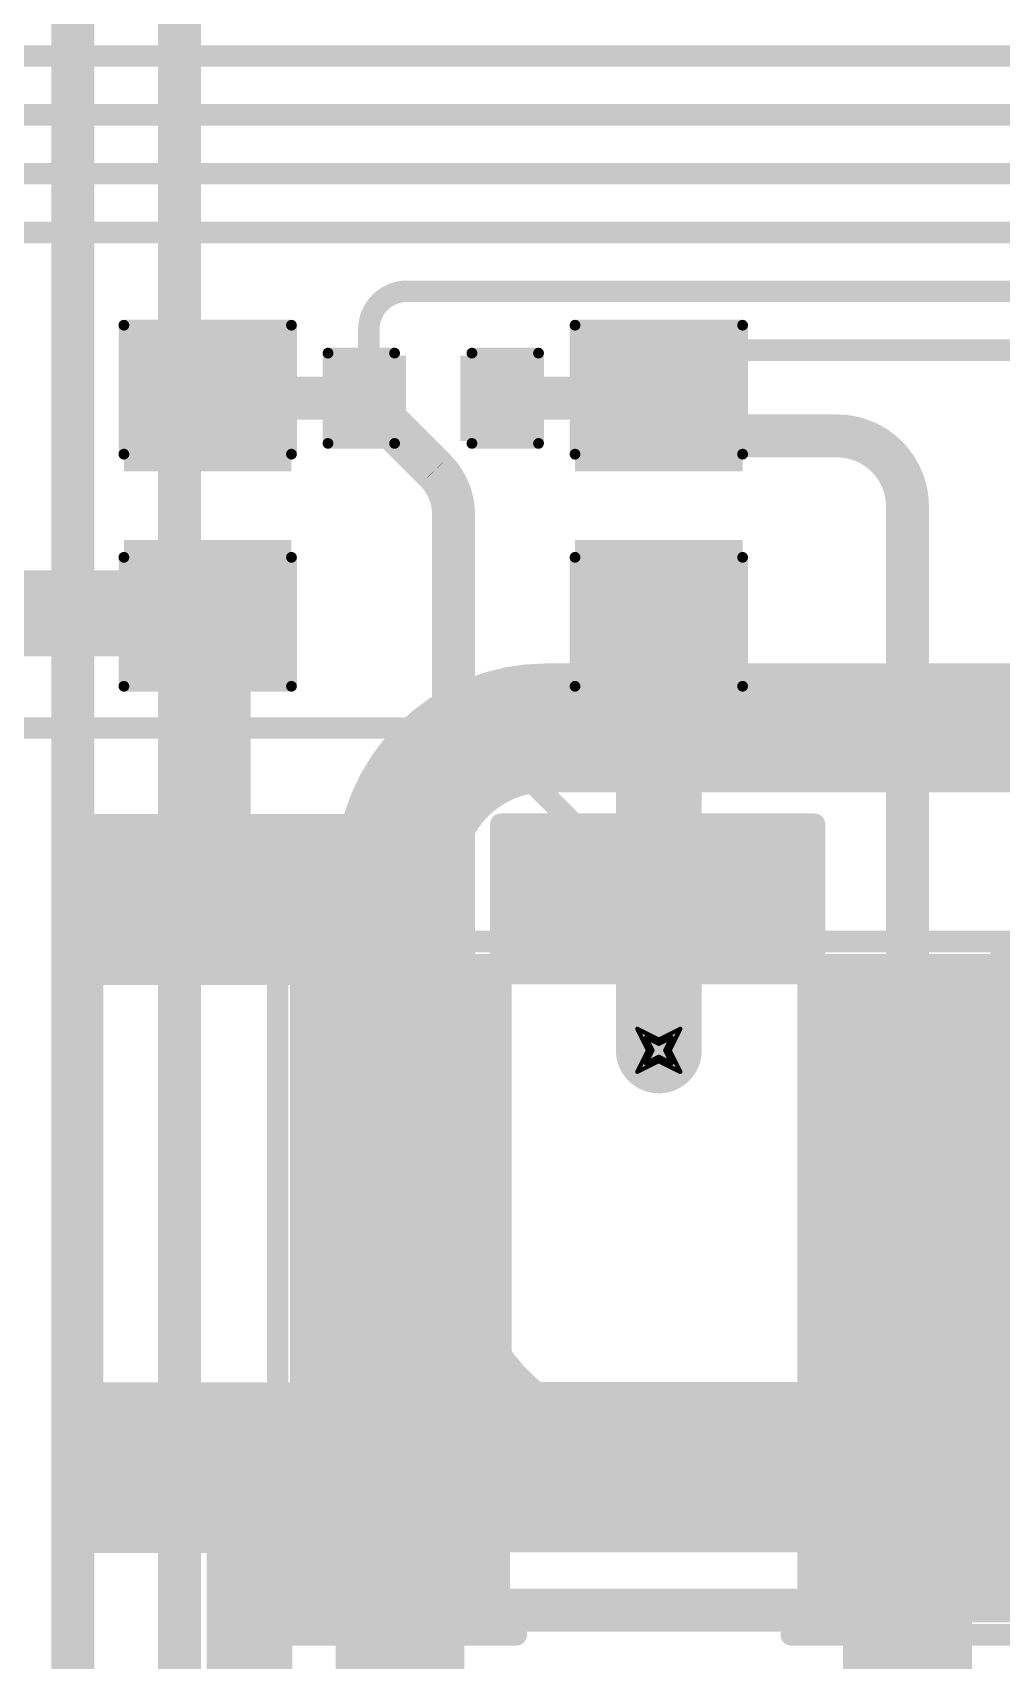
# Model space of a CAD drawing. Header units: inches. Extents: x -2 to 5376, y -4 to 5426.
# Drawn here: x 10.05 to 21.5, y 23.52 to 42.76 of the extents above; entities that cross this region are included whole.
import ezdxf

# ---------------------------------------------------------------- set-up
doc = ezdxf.new("R2010")
doc.units = ezdxf.units.IN
for name, color, linetype in [('Bottom Layer', 5, 'Continuous'), ('Bottom Overlay', 54, 'Continuous'), ('Bottom Paste', 16, 'Continuous'), ('Bottom Solder', 6, 'Continuous'), ('Drill Drawing', 1, 'Continuous'), ('Layer 1', 16, 'Continuous'), ('Layer 2', 76, 'Continuous'), ('Top Layer', 1, 'Continuous'), ('Top Overlay', 2, 'Continuous'), ('Top Paste', 8, 'Continuous'), ('Top Solder', 216, 'Continuous'), ('Via Holes', 16, 'Continuous')]:
    doc.layers.add(name, color=color, linetype=linetype)

# ---------------------------------------------------------------- blocks, each defined once
blk = doc.blocks.new('C___1206_B_1')
at = {"layer": 'Bottom Layer'}
for points in [[(-2.03201016, 0.889), (-0.50801016, 0.889), (-0.50801016, -0.889), (-2.03201016, -0.889)], [(0.50799492, 0.8890025399999999), (2.03199492, 0.8890025399999999), (2.03199492, -0.88899746), (0.50799492, -0.88899746)]]:
    blk.add_hatch(color=5, dxfattribs=at).paths.add_polyline_path(points)
at = {"layer": 'Bottom Paste'}
for points in [[(-2.03201016, 0.889), (-0.50801016, 0.889), (-0.50801016, -0.889), (-2.03201016, -0.889)], [(0.50799492, 0.8890025399999999), (2.03199492, 0.8890025399999999), (2.03199492, -0.88899746), (0.50799492, -0.88899746)]]:
    blk.add_hatch(color=16, dxfattribs=at).paths.add_polyline_path(points)
at = {"layer": 'Bottom Solder'}
for points in [[(-2.13361016, 0.9905999999999999), (-0.40641016, 0.9905999999999999), (-0.40641016, -0.9905999999999999), (-2.13361016, -0.9905999999999999)], [(0.40639492, 0.99060254), (2.13359492, 0.99060254), (2.13359492, -0.9905974599999998), (0.40639492, -0.9905974599999998)]]:
    blk.add_hatch(color=6, dxfattribs=at).paths.add_polyline_path(points)
at = {"layer": 'Bottom Overlay', "const_width": 0.127}
for points in [[(-2.1336, 0.9906050799999999), (-0.6096076199999999, 0.9906050799999999)], [(-2.1336, 0.9906050799999999), (-2.13359746, -0.99060254)], [(0.6095923799999999, 0.9905999999999999), (2.13359492, 0.9905974599999998)], [(2.13359492, 0.9905974599999998), (2.13359492, -0.9905974599999998)], [(-2.13359746, -0.99060254), (-0.60961016, -0.99060762)], [(0.60959492, -0.9905974599999998), (2.13359492, -0.9905974599999998)]]:
    blk.add_lwpolyline(points, dxfattribs=at)
at = {"layer": 'Bottom Overlay', "const_width": 0.0635}
for points in [[(-2.16535, 0.9906050799999999, 1), (-2.10185, 0.9906050799999999, 1)], [(-2.16535, 0.9906050799999999, 1), (-2.10185, 0.9906050799999999, 1)], [(-0.64135762, 0.9906050799999999, 1), (-0.57785762, 0.9906050799999999, 1)], [(0.57784238, 0.9905999999999999, 1), (0.64134238, 0.9905999999999999, 1)], [(2.10184492, 0.9905974599999998, 1), (2.16534492, 0.9905974599999998, 1)], [(2.10184492, 0.9905974599999998, 1), (2.16534492, 0.9905974599999998, 1)], [(-2.16534746, -0.99060254, 1), (-2.10184746, -0.99060254, 1)], [(-2.16534746, -0.99060254, 1), (-2.10184746, -0.99060254, 1)], [(-0.64136016, -0.99060762, 1), (-0.57786016, -0.99060762, 1)], [(0.57784492, -0.9905974599999998, 1), (0.64134492, -0.9905974599999998, 1)], [(2.10184492, -0.9905974599999998, 1), (2.16534492, -0.9905974599999998, 1)], [(2.10184492, -0.9905974599999998, 1), (2.16534492, -0.9905974599999998, 1)]]:
    blk.add_lwpolyline(points, format="xyb", close=True, dxfattribs=at)
blk = doc.blocks.new('R___2030_74')
at = {"layer": 'Top Layer'}
for points in [[(-4.2499915, -3.89999982), (-4.2499915, 3.90000998), (-1.7499965, 3.90000998), (-1.7499965, -3.89999982)], [(1.7499965, -3.90000236), (1.7499965, 3.90000744), (4.2499915, 3.90000744), (4.2499915, -3.90000236)]]:
    blk.add_hatch(color=1, dxfattribs=at).paths.add_polyline_path(points)
at = {"layer": 'Top Paste'}
for points in [[(-4.2499915, -3.89999982), (-4.2499915, 3.90000998), (-1.7499965, 3.90000998), (-1.7499965, -3.89999982)], [(1.7499965, -3.90000236), (1.7499965, 3.90000744), (4.2499915, 3.90000744), (4.2499915, -3.90000236)]]:
    blk.add_hatch(color=8, dxfattribs=at).paths.add_polyline_path(points)
at = {"layer": 'Top Solder'}
for points in [[(-4.300791499999999, -3.95079982), (-4.300791499999999, 3.95080998), (-1.6991965, 3.95080998), (-1.6991965, -3.95079982)], [(1.6991965, -3.95080236), (1.6991965, 3.95080744), (4.300791499999999, 3.95080744), (4.300791499999999, -3.95080236)]]:
    blk.add_hatch(color=216, dxfattribs=at).paths.add_polyline_path(points)
at = {"layer": 'Top Overlay', "const_width": 0.254}
for points in [[(-4.44758826, 4.09681934), (-4.44759588, -4.09681172)], [(-1.6255746, 4.096814259999999), (-4.44758826, 4.09681934)], [(4.4475908, 4.09681934), (1.62557714, 4.096814259999999)], [(4.4475908, 4.09681934), (4.4475908, -4.096814259999999)], [(-1.6255746, -4.096814259999999), (-4.44759588, -4.09681172)], [(4.4475908, -4.096814259999999), (1.6255746, -4.09681172)]]:
    blk.add_lwpolyline(points, dxfattribs=at)
at = {"layer": 'Top Overlay', "const_width": 0.127}
for points in [[(-4.51108826, 4.09681934, 1), (-4.38408826, 4.09681934, 1)], [(-4.51108826, 4.09681934, 1), (-4.38408826, 4.09681934, 1)], [(-1.6890746, 4.096814259999999, 1), (-1.5620746, 4.096814259999999, 1)], [(1.56207714, 4.096814259999999, 1), (1.68907714, 4.096814259999999, 1)], [(4.3840908, 4.09681934, 1), (4.5110908, 4.09681934, 1)], [(4.3840908, 4.09681934, 1), (4.5110908, 4.09681934, 1)], [(-4.511095879999999, -4.09681172, 1), (-4.38409588, -4.09681172, 1)], [(-4.511095879999999, -4.09681172, 1), (-4.38409588, -4.09681172, 1)], [(-1.6890746, -4.096814259999999, 1), (-1.5620746, -4.096814259999999, 1)], [(1.5620746, -4.09681172, 1), (1.6890746, -4.09681172, 1)], [(4.3840908, -4.096814259999999, 1), (4.5110908, -4.096814259999999, 1)], [(4.3840908, -4.096814259999999, 1), (4.5110908, -4.096814259999999, 1)]]:
    blk.add_lwpolyline(points, format="xyb", close=True, dxfattribs=at)
blk = doc.blocks.new('RES_2512_B_193')
at = {"layer": 'Bottom Layer'}
for points in [[(-4.04999825, 1.70000041), (-2.44999891, 1.70000041), (-2.44999891, -1.70000041), (-4.04999825, -1.70000041)], [(2.45000145, 1.70000041), (4.050000789999999, 1.70000041), (4.050000789999999, -1.70000041), (2.45000145, -1.70000041)]]:
    blk.add_hatch(color=5, dxfattribs=at).paths.add_polyline_path(points)
at = {"layer": 'Bottom Paste'}
for points in [[(-4.04999825, 1.70000041), (-2.44999891, 1.70000041), (-2.44999891, -1.70000041), (-4.04999825, -1.70000041)], [(2.45000145, 1.70000041), (4.050000789999999, 1.70000041), (4.050000789999999, -1.70000041), (2.45000145, -1.70000041)]]:
    blk.add_hatch(color=16, dxfattribs=at).paths.add_polyline_path(points)
at = {"layer": 'Bottom Solder'}
for points in [[(-4.15159825, 1.80160041), (-2.34839891, 1.80160041), (-2.34839891, -1.80160041), (-4.15159825, -1.80160041)], [(2.34840145, 1.80160041), (4.15160079, 1.80160041), (4.15160079, -1.80160041), (2.34840145, -1.80160041)]]:
    blk.add_hatch(color=6, dxfattribs=at).paths.add_polyline_path(points)
at = {"layer": 'Bottom Overlay', "const_width": 0.254}
for points in [[(4.236557439999999, 1.8542), (-4.2418, 1.8542)], [(-4.2418, -1.8542), (-4.2418, 1.8542)], [(4.236557439999999, -1.8542), (4.236557439999999, 1.8542)], [(4.236557439999999, -1.8542), (-4.2418, -1.8542)]]:
    blk.add_lwpolyline(points, dxfattribs=at)
at = {"layer": 'Bottom Overlay', "const_width": 0.127}
for points in [[(-4.3053, 1.8542, 1), (-4.1783, 1.8542, 1)], [(-4.3053, 1.8542, 1), (-4.1783, 1.8542, 1)], [(4.17305744, 1.8542, 1), (4.30005744, 1.8542, 1)], [(4.17305744, 1.8542, 1), (4.30005744, 1.8542, 1)], [(-4.3053, -1.8542, 1), (-4.1783, -1.8542, 1)], [(-4.3053, -1.8542, 1), (-4.1783, -1.8542, 1)], [(4.17305744, -1.8542, 1), (4.30005744, -1.8542, 1)], [(4.17305744, -1.8542, 1), (4.30005744, -1.8542, 1)]]:
    blk.add_lwpolyline(points, format="xyb", close=True, dxfattribs=at)
blk = doc.blocks.new('RES_2512_B_194')
at = {"layer": 'Bottom Layer'}
for points in [[(-4.04999825, 1.69999787), (-2.44999891, 1.69999787), (-2.44999891, -1.70000295), (-4.04999825, -1.70000295)], [(2.45000145, 1.70000041), (4.050000789999999, 1.70000041), (4.050000789999999, -1.70000041), (2.45000145, -1.70000041)]]:
    blk.add_hatch(color=5, dxfattribs=at).paths.add_polyline_path(points)
at = {"layer": 'Bottom Paste'}
for points in [[(-4.04999825, 1.69999787), (-2.44999891, 1.69999787), (-2.44999891, -1.70000295), (-4.04999825, -1.70000295)], [(2.45000145, 1.70000041), (4.050000789999999, 1.70000041), (4.050000789999999, -1.70000041), (2.45000145, -1.70000041)]]:
    blk.add_hatch(color=16, dxfattribs=at).paths.add_polyline_path(points)
at = {"layer": 'Bottom Solder'}
for points in [[(-4.15159825, 1.80159787), (-2.34839891, 1.80159787), (-2.34839891, -1.80160295), (-4.15159825, -1.80160295)], [(2.34840145, 1.80160041), (4.15160079, 1.80160041), (4.15160079, -1.80160041), (2.34840145, -1.80160041)]]:
    blk.add_hatch(color=6, dxfattribs=at).paths.add_polyline_path(points)
at = {"layer": 'Bottom Overlay', "const_width": 0.254}
for points in [[(-4.24180254, -1.8542), (-4.2418, 1.85419746)], [(-4.2418, 1.85419746), (4.2365549, 1.85420508)], [(4.23656252, -1.8542), (4.2365549, 1.85420508)], [(4.23656252, -1.8542), (-4.24180254, -1.8542)]]:
    blk.add_lwpolyline(points, dxfattribs=at)
at = {"layer": 'Bottom Overlay', "const_width": 0.127}
for points in [[(-4.3053, 1.85419746, 1), (-4.1783, 1.85419746, 1)], [(-4.3053, 1.85419746, 1), (-4.1783, 1.85419746, 1)], [(4.1730549, 1.85420508, 1), (4.3000549, 1.85420508, 1)], [(4.1730549, 1.85420508, 1), (4.3000549, 1.85420508, 1)], [(-4.30530254, -1.8542, 1), (-4.17830254, -1.8542, 1)], [(-4.30530254, -1.8542, 1), (-4.17830254, -1.8542, 1)], [(4.173062519999999, -1.8542, 1), (4.30006252, -1.8542, 1)], [(4.173062519999999, -1.8542, 1), (4.30006252, -1.8542, 1)]]:
    blk.add_lwpolyline(points, format="xyb", close=True, dxfattribs=at)
blk = doc.blocks.new('C___1206_B_314')
at = {"layer": 'Bottom Layer'}
for points in [[(-2.03200254, 0.889), (-0.50800254, 0.889), (-0.50800254, -0.889), (-2.03200254, -0.889)], [(0.50799746, 0.889), (2.03199746, 0.889), (2.03199746, -0.889), (0.50799746, -0.889)]]:
    blk.add_hatch(color=5, dxfattribs=at).paths.add_polyline_path(points)
at = {"layer": 'Bottom Paste'}
for points in [[(-2.03200254, 0.889), (-0.50800254, 0.889), (-0.50800254, -0.889), (-2.03200254, -0.889)], [(0.50799746, 0.889), (2.03199746, 0.889), (2.03199746, -0.889), (0.50799746, -0.889)]]:
    blk.add_hatch(color=16, dxfattribs=at).paths.add_polyline_path(points)
at = {"layer": 'Bottom Solder'}
for points in [[(-2.13360254, 0.9905999999999999), (-0.40640254, 0.9905999999999999), (-0.40640254, -0.9905999999999999), (-2.13360254, -0.9905999999999999)], [(0.40639746, 0.9905999999999999), (2.13359746, 0.9905999999999999), (2.13359746, -0.9905999999999999), (0.40639746, -0.9905999999999999)]]:
    blk.add_hatch(color=6, dxfattribs=at).paths.add_polyline_path(points)
at = {"layer": 'Bottom Overlay', "const_width": 0.127}
for points in [[(-0.6096050799999999, 0.9906050799999999), (-2.1336, 0.99060254)], [(-2.1336, 0.99060254), (-2.1336, -0.99060254)], [(0.60959746, 0.99060254), (2.13359746, 0.99060254)], [(2.13359746, 0.99060254), (2.13359746, -0.9905974599999998)], [(-0.6096050799999999, -0.9905999999999999), (-2.1336, -0.99060254)], [(0.60959746, -0.9905974599999998), (2.13359746, -0.9905974599999998)]]:
    blk.add_lwpolyline(points, dxfattribs=at)
at = {"layer": 'Bottom Overlay', "const_width": 0.0635}
for points in [[(-2.16535, 0.99060254, 1), (-2.10185, 0.99060254, 1)], [(-2.16535, 0.99060254, 1), (-2.10185, 0.99060254, 1)], [(-0.64135508, 0.9906050799999999, 1), (-0.57785508, 0.9906050799999999, 1)], [(0.57784746, 0.99060254, 1), (0.64134746, 0.99060254, 1)], [(2.10184746, 0.99060254, 1), (2.16534746, 0.99060254, 1)], [(2.10184746, 0.99060254, 1), (2.16534746, 0.99060254, 1)], [(-2.16535, -0.99060254, 1), (-2.10185, -0.99060254, 1)], [(-2.16535, -0.99060254, 1), (-2.10185, -0.99060254, 1)], [(-0.64135508, -0.9905999999999999, 1), (-0.57785508, -0.9905999999999999, 1)], [(0.57784746, -0.9905974599999998, 1), (0.64134746, -0.9905974599999998, 1)], [(2.10184746, -0.9905974599999998, 1), (2.16534746, -0.9905974599999998, 1)], [(2.10184746, -0.9905974599999998, 1), (2.16534746, -0.9905974599999998, 1)]]:
    blk.add_lwpolyline(points, format="xyb", close=True, dxfattribs=at)
blk = doc.blocks.new('C___0603_B_315')
at = {"layer": 'Bottom Layer'}
for points in [[(-1.143, -0.4445), (-1.143, 0.4445), (-0.3809999999999999, 0.4445), (-0.3809999999999999, -0.4445)], [(0.3809999999999999, -0.4445), (0.3809999999999999, 0.4445), (1.143, 0.4445), (1.143, -0.4445)]]:
    blk.add_hatch(color=5, dxfattribs=at).paths.add_polyline_path(points)
at = {"layer": 'Bottom Paste'}
for points in [[(-1.143, -0.4445), (-1.143, 0.4445), (-0.3809999999999999, 0.4445), (-0.3809999999999999, -0.4445)], [(0.3809999999999999, -0.4445), (0.3809999999999999, 0.4445), (1.143, 0.4445), (1.143, -0.4445)]]:
    blk.add_hatch(color=16, dxfattribs=at).paths.add_polyline_path(points)
at = {"layer": 'Bottom Solder'}
for points in [[(-1.20299988, -0.50449988), (-1.20299988, 0.50449988), (-0.3210001199999999, 0.50449988), (-0.3210001199999999, -0.50449988)], [(0.3210001199999999, -0.50449988), (0.3210001199999999, 0.50449988), (1.20299988, 0.50449988), (1.20299988, -0.50449988)]]:
    blk.add_hatch(color=6, dxfattribs=at).paths.add_polyline_path(points)
at = {"layer": 'Bottom Overlay', "const_width": 0.127}
for points in [[(-0.45720254, 0.5333974599999999), (-1.24460508, 0.5334)], [(-1.24460254, -0.5333974599999999), (-1.24460508, 0.5334)], [(1.2446, 0.5334), (0.4571999999999999, 0.5334)], [(1.2446, 0.5334), (1.2446, -0.5333974599999999)], [(-0.4571999999999999, -0.5333974599999999), (-1.24460254, -0.5333974599999999)], [(1.2446, -0.5333974599999999), (0.45720254, -0.53339492)]]:
    blk.add_lwpolyline(points, dxfattribs=at)
at = {"layer": 'Bottom Overlay', "const_width": 0.0635}
for points in [[(-1.27635508, 0.5334, 1), (-1.21285508, 0.5334, 1)], [(-1.27635508, 0.5334, 1), (-1.21285508, 0.5334, 1)], [(-0.4889525399999999, 0.5333974599999999, 1), (-0.42545254, 0.5333974599999999, 1)], [(0.42545, 0.5334, 1), (0.4889499999999999, 0.5334, 1)], [(1.21285, 0.5334, 1), (1.27635, 0.5334, 1)], [(1.21285, 0.5334, 1), (1.27635, 0.5334, 1)], [(-1.27635254, -0.5333974599999999, 1), (-1.21285254, -0.5333974599999999, 1)], [(-1.27635254, -0.5333974599999999, 1), (-1.21285254, -0.5333974599999999, 1)], [(-0.4889499999999999, -0.5333974599999999, 1), (-0.42545, -0.5333974599999999, 1)], [(0.42545254, -0.53339492, 1), (0.4889525399999999, -0.53339492, 1)], [(1.21285, -0.5333974599999999, 1), (1.27635, -0.5333974599999999, 1)], [(1.21285, -0.5333974599999999, 1), (1.27635, -0.5333974599999999, 1)]]:
    blk.add_lwpolyline(points, format="xyb", close=True, dxfattribs=at)

msp = doc.modelspace()

# ---------------------------------------------------------------- hatches: boundary and pattern name
at = {"layer": 'Bottom Layer'}
h = msp.add_hatch(color=5, dxfattribs=at)
edge = h.paths.add_edge_path()
edge.add_arc((17.45146116, 30.734), 0.2999994, 0, 360)
at = {"layer": 'Layer 1'}
h = msp.add_hatch(color=16, dxfattribs=at)
edge = h.paths.add_edge_path()
edge.add_arc((17.45146116, 30.734), 0.2999994, 0, 360)
at = {"layer": 'Layer 2'}
h = msp.add_hatch(color=76, dxfattribs=at)
edge = h.paths.add_edge_path()
edge.add_arc((17.45146116, 30.734), 0.2999994, 0, 360)
at = {"layer": 'Top Layer'}
h = msp.add_hatch(color=1, dxfattribs=at)
edge = h.paths.add_edge_path()
edge.add_arc((17.45146116, 30.734), 0.2999994, 0, 360)
at = {"layer": 'Via Holes'}
h = msp.add_hatch(color=7, dxfattribs=at)
edge = h.paths.add_edge_path()
edge.add_arc((17.45146116, 30.734), 0.1499997, 0, 360)

# ---------------------------------------------------------------- linework, layer by layer
at = {"layer": 'Bottom Layer'}
for points, const_width in [([(4.90917992, 42.48450228), (32.17441622, 42.48450228)], 0.254), ([(6.30070368, 41.78946684), (31.645606, 41.78946684)], 0.254), ([(6.8924678, 41.09442885999999), (31.03522622, 41.0944314)], 0.254), ([(9.398, 40.39939596), (30.49622552, 40.39939596)], 0.254), ([(14.47402744, 39.70436052), (29.82398404, 39.70436052)], 0.254), ([(14.02248656, 38.43990025999999), (14.02248656, 39.25281964)], 0.254), ([(17.45146116, 38.43990025999999), (18.02088598, 39.00932508)], 0.254), ([(18.02088598, 39.00932508), (29.3774368, 39.00932508)], 0.254), ([(12.1174637, 38.43990025999999), (14.02248656, 38.43990025999999)], 0.508), ([(15.54648656, 38.43990025999999), (17.45146116, 38.43990025999999)], 0.508), ([(12.1174637, 38.43989772), (12.1174637, 38.43990025999999)], 0.254), ([(14.02248656, 38.43990025999999), (14.27648656, 38.18590026)], 0.254), ([(14.27648656, 38.12086101999999), (14.80514184, 37.59220574)], 0.508), ([(14.27648656, 38.12086101999999), (14.27648656, 38.18590026)], 0.254), ([(17.89596116, 37.99540026), (19.558, 37.99540026)], 0.508), ([(14.80514184, 37.59220574), (14.80702652, 37.59031344)], 0.254), ([(20.39172706, 24.5440962), (20.39172706, 37.1616732)], 0.508), ([(15.02456228, 28.48189376), (15.02456228, 37.06261828)], 0.508), ([(15.02455974, 37.06480776), (15.02456228, 37.06261828)], 0.254), ([(7.7814678, 35.89990279999999), (12.11745608, 35.89990279999999)], 1.016), ([(12.11745608, 35.89990279999999), (12.11746624, 35.89989264)], 1.016), ([(12.11746624, 32.90321841999999), (12.11746624, 35.89989264)], 1.016), ([(17.45146116, 32.42803522), (17.45146116, 35.89990026)], 1.016), ([(17.43758006, 32.41415412), (17.45146116, 32.42803522)], 1.016), ([(17.43758006, 32.41415412), (17.45146116, 32.40027301999999)], 1.016), ([(17.45146116, 30.734), (17.45146116, 32.40027301999999)], 1.016), ([(12.61158006, 24.1173127), (12.61158006, 25.90910744)], 1.016), ([(12.61158006, 22.32551542), (12.61158006, 24.1173127)], 1.016), ([(12.61158006, 24.1173127), (19.96494356, 24.1173127)], 0.508)]:
    msp.add_lwpolyline(points, dxfattribs=dict(at, const_width=const_width))
for points, const_width in [([(14.02248656, 39.25281964, -0.4142135623730951), (14.47402744, 39.70436052)], 0.254), ([(17.89596116, 37.99540026, -0.4142135623730951), (17.45146116, 38.43990025999999)], 0.254), ([(19.558, 37.99540026, -0.4142135623730951), (20.39172706, 37.1616732)], 0.508), ([(14.80702906, 37.59031597999999, -0.198389910379801), (15.02456228, 37.06480776)], 0.508), ([(12.61157752, 32.40910714, -0.4142135623730951), (12.11746624, 32.90321841999999)], 1.016), ([(17.54555546, 26.04465454, -0.4241428526902795), (15.02455974, 28.48189376)], 0.508), ([(20.39172706, 24.5440962, -0.4142135623730951), (19.96494356, 24.1173127)], 0.508)]:
    msp.add_lwpolyline(points, format="xyb", dxfattribs=dict(at, const_width=const_width))
for points, const_width in [([(14.41052744, 39.70436052, 1), (14.53752744, 39.70436052, 1)], 0.127), ([(14.41052744, 39.70436052, 1), (14.53752744, 39.70436052, 1)], 0.127), ([(13.95898656, 39.25281964, 1), (14.08598656, 39.25281964, 1)], 0.127), ([(13.95898656, 39.25281964, 1), (14.08598656, 39.25281964, 1)], 0.127), ([(17.95738598, 39.00932508, 1), (18.08438598, 39.00932508, 1)], 0.127), ([(17.95738598, 39.00932508, 1), (18.08438598, 39.00932508, 1)], 0.127), ([(11.9904637, 38.43990025999999, 1), (12.2444637, 38.43990025999999, 1)], 0.254), ([(13.89548656, 38.43990025999999, 1), (14.14948656, 38.43990025999999, 1)], 0.254), ([(15.41948656, 38.43990025999999, 1), (15.67348656, 38.43990025999999, 1)], 0.254), ([(17.32446116, 38.43990025999999, 1), (17.57846116, 38.43990025999999, 1)], 0.254), ([(12.0539637, 38.43990025999999, 1), (12.1809637, 38.43990025999999, 1)], 0.127), ([(12.0539637, 38.43989772, 1), (12.1809637, 38.43989772, 1)], 0.127), ([(13.95898656, 38.43990025999999, 1), (14.08598656, 38.43990025999999, 1)], 0.127), ([(13.95898656, 38.43990025999999, 1), (14.08598656, 38.43990025999999, 1)], 0.127), ([(17.38796116, 38.43990025999999, 1), (17.51496116, 38.43990025999999, 1)], 0.127), ([(17.38796116, 38.43990025999999, 1), (17.51496116, 38.43990025999999, 1)], 0.127), ([(14.14948656, 38.12086101999999, 1), (14.40348656, 38.12086101999999, 1)], 0.254), ([(14.21298656, 38.18590026, 1), (14.33998656, 38.18590026, 1)], 0.127), ([(14.21298656, 38.18590026, 1), (14.33998656, 38.18590026, 1)], 0.127), ([(14.21298656, 38.12086101999999, 1), (14.33998656, 38.12086101999999, 1)], 0.127), ([(17.76896116, 37.99540026, 1), (18.02296116, 37.99540026, 1)], 0.254), ([(17.83246116, 37.99540026, 1), (17.95946116, 37.99540026, 1)], 0.127), ([(19.431, 37.99540026, 1), (19.685, 37.99540026, 1)], 0.254), ([(19.431, 37.99540026, 1), (19.685, 37.99540026, 1)], 0.254), ([(14.67814184, 37.59220574, 1), (14.93214184, 37.59220574, 1)], 0.254), ([(14.68002906, 37.59031597999999, 1), (14.93402906, 37.59031597999999, 1)], 0.254), ([(14.74164184, 37.59220574, 1), (14.86864184, 37.59220574, 1)], 0.127), ([(14.74352652, 37.59031344, 1), (14.87052652, 37.59031344, 1)], 0.127), ([(20.26472706, 37.1616732, 1), (20.51872706, 37.1616732, 1)], 0.254), ([(20.26472706, 37.1616732, 1), (20.51872706, 37.1616732, 1)], 0.254), ([(14.89756228, 37.06480776, 1), (15.15156228, 37.06480776, 1)], 0.254), ([(14.89756228, 37.06261828, 1), (15.15156228, 37.06261828, 1)], 0.254), ([(14.96105974, 37.06480776, 1), (15.08805974, 37.06480776, 1)], 0.127), ([(14.96106228, 37.06261828, 1), (15.08806228, 37.06261828, 1)], 0.127), ([(11.86345608, 35.89990279999999, 1), (12.37145608, 35.89990279999999, 1)], 0.508), ([(11.86345608, 35.89990279999999, 1), (12.37145608, 35.89990279999999, 1)], 0.508), ([(11.86346624, 35.89989264, 1), (12.37146624, 35.89989264, 1)], 0.508), ([(11.86346624, 35.89989264, 1), (12.37146624, 35.89989264, 1)], 0.508), ([(17.19746116, 35.89990026, 1), (17.70546116, 35.89990026, 1)], 0.508), ([(11.86346624, 32.90321841999999, 1), (12.37146624, 32.90321841999999, 1)], 0.508), ([(11.86346624, 32.90321841999999, 1), (12.37146624, 32.90321841999999, 1)], 0.508), ([(12.35757752, 32.40910714, 1), (12.86557752, 32.40910714, 1)], 0.508), ([(17.18358006, 32.41415412, 1), (17.69158006, 32.41415412, 1)], 0.508), ([(17.18358006, 32.41415412, 1), (17.69158006, 32.41415412, 1)], 0.508), ([(17.19746116, 32.42803522, 1), (17.70546116, 32.42803522, 1)], 0.508), ([(17.19746116, 32.42803522, 1), (17.70546116, 32.42803522, 1)], 0.508), ([(17.19746116, 32.40027301999999, 1), (17.70546116, 32.40027301999999, 1)], 0.508), ([(17.19746116, 32.40027301999999, 1), (17.70546116, 32.40027301999999, 1)], 0.508), ([(17.19746116, 30.734, 1), (17.70546116, 30.734, 1)], 0.508), ([(14.89755974, 28.48189376, 1), (15.15155974, 28.48189376, 1)], 0.254), ([(14.89756228, 28.48189376, 1), (15.15156228, 28.48189376, 1)], 0.254), ([(12.35758006, 25.90910744, 1), (12.86558006, 25.90910744, 1)], 0.508), ([(17.41855546, 26.04465454, 1), (17.67255546, 26.04465454, 1)], 0.254), ([(12.35758006, 24.1173127, 1), (12.86558006, 24.1173127, 1)], 0.508), ([(12.35758006, 24.1173127, 1), (12.86558006, 24.1173127, 1)], 0.508), ([(20.26472706, 24.5440962, 1), (20.51872706, 24.5440962, 1)], 0.254), ([(20.26472706, 24.5440962, 1), (20.51872706, 24.5440962, 1)], 0.254), ([(12.48458006, 24.1173127, 1), (12.73858006, 24.1173127, 1)], 0.254), ([(19.83794356, 24.1173127, 1), (20.09194356, 24.1173127, 1)], 0.254), ([(19.83794356, 24.1173127, 1), (20.09194356, 24.1173127, 1)], 0.254)]:
    msp.add_lwpolyline(points, format="xyb", close=True, dxfattribs=dict(at, const_width=const_width))
at = {"layer": 'Drill Drawing', "const_width": 0.0508}
for points in [[(17.19746116, 30.988), (17.45146116, 30.861)], [(17.19746116, 30.988), (17.32446116, 30.734)], [(17.45146116, 30.861), (17.70546116, 30.988)], [(17.57846116, 30.734), (17.70546116, 30.988)], [(17.29906116, 30.8864), (17.45146116, 30.8102)], [(17.29906116, 30.8864), (17.37526116, 30.734)], [(17.45146116, 30.8102), (17.60386116, 30.8864)], [(17.52766116, 30.734), (17.60386116, 30.8864)], [(17.19746116, 30.48), (17.32446116, 30.734)], [(17.19746116, 30.48), (17.45146116, 30.607)], [(17.29906116, 30.5816), (17.37526116, 30.734)], [(17.29906116, 30.5816), (17.45146116, 30.6578)], [(17.45146116, 30.6578), (17.60386116, 30.5816)], [(17.45146116, 30.607), (17.70546116, 30.48)], [(17.52766116, 30.734), (17.60386116, 30.5816)], [(17.57846116, 30.734), (17.70546116, 30.48)]]:
    msp.add_lwpolyline(points, dxfattribs=at)
at = {"layer": 'Drill Drawing', "const_width": 0.0254}
for points in [[(17.18476116, 30.988, 1), (17.21016116, 30.988, 1)], [(17.18476116, 30.988, 1), (17.21016116, 30.988, 1)], [(17.69276116, 30.988, 1), (17.71816116, 30.988, 1)], [(17.69276116, 30.988, 1), (17.71816116, 30.988, 1)], [(17.28636116, 30.8864, 1), (17.31176116, 30.8864, 1)], [(17.28636116, 30.8864, 1), (17.31176116, 30.8864, 1)], [(17.43876116, 30.861, 1), (17.46416116, 30.861, 1)], [(17.43876116, 30.861, 1), (17.46416116, 30.861, 1)], [(17.43876116, 30.8102, 1), (17.46416116, 30.8102, 1)], [(17.43876116, 30.8102, 1), (17.46416116, 30.8102, 1)], [(17.59116116, 30.8864, 1), (17.61656116, 30.8864, 1)], [(17.59116116, 30.8864, 1), (17.61656116, 30.8864, 1)], [(17.28636116, 30.5816, 1), (17.31176116, 30.5816, 1)], [(17.28636116, 30.5816, 1), (17.31176116, 30.5816, 1)], [(17.31176116, 30.734, 1), (17.33716116, 30.734, 1)], [(17.31176116, 30.734, 1), (17.33716116, 30.734, 1)], [(17.36256116, 30.734, 1), (17.38796116, 30.734, 1)], [(17.36256116, 30.734, 1), (17.38796116, 30.734, 1)], [(17.43876116, 30.6578, 1), (17.46416116, 30.6578, 1)], [(17.43876116, 30.6578, 1), (17.46416116, 30.6578, 1)], [(17.43876116, 30.607, 1), (17.46416116, 30.607, 1)], [(17.43876116, 30.607, 1), (17.46416116, 30.607, 1)], [(17.51496116, 30.734, 1), (17.54036116, 30.734, 1)], [(17.51496116, 30.734, 1), (17.54036116, 30.734, 1)], [(17.56576116, 30.734, 1), (17.59116116, 30.734, 1)], [(17.56576116, 30.734, 1), (17.59116116, 30.734, 1)], [(17.59116116, 30.5816, 1), (17.61656116, 30.5816, 1)], [(17.59116116, 30.5816, 1), (17.61656116, 30.5816, 1)], [(17.18476116, 30.48, 1), (17.21016116, 30.48, 1)], [(17.18476116, 30.48, 1), (17.21016116, 30.48, 1)], [(17.69276116, 30.48, 1), (17.71816116, 30.48, 1)], [(17.69276116, 30.48, 1), (17.71816116, 30.48, 1)]]:
    msp.add_lwpolyline(points, format="xyb", close=True, dxfattribs=at)
at = {"layer": 'Layer 1', "const_width": 0.254}
for points in [[(7.782260279999999, 34.544), (15.314676, 34.544)], [(15.314676, 34.544), (17.45146116, 32.40721484)], [(17.45146116, 30.734), (17.45146116, 32.40721484)]]:
    msp.add_lwpolyline(points, dxfattribs=at)
at = {"layer": 'Layer 1', "const_width": 0.127}
for points in [[(15.251176, 34.544, 1), (15.378176, 34.544, 1)], [(15.251176, 34.544, 1), (15.378176, 34.544, 1)], [(17.38796116, 32.40721484, 1), (17.51496116, 32.40721484, 1)], [(17.38796116, 32.40721484, 1), (17.51496116, 32.40721484, 1)], [(17.38796116, 30.734, 1), (17.51496116, 30.734, 1)]]:
    msp.add_lwpolyline(points, format="xyb", close=True, dxfattribs=at)
at = {"layer": 'Top Layer'}
for points, const_width in [([(10.522077, 2.60949948), (10.522077, 64.19105526)], 0.508), ([(11.78584892, 3.766794599999999), (11.78584892, 53.69220656)], 0.508), ([(16.11217504, 34.544), (24.69935116, 34.544)], 1.524), ([(14.39173906, 27.9237186), (14.39173906, 32.82356402)], 1.524), ([(14.39173906, 27.9237186), (14.39174414, 27.9237186)], 1.524), ([(14.39174414, 18.46890642), (14.39174414, 27.9237186)], 1.524), ([(20.39172706, 9.01409424), (20.39172706, 27.92371606)], 1.524)]:
    msp.add_lwpolyline(points, dxfattribs=dict(at, const_width=const_width))
for points, const_width in [([(14.39173906, 32.82356402, -0.4142135623730951), (16.11217504, 34.544)], 1.524), ([(21.04345804, 30.35191796, -0.4142135623730951), (23.09734268, 32.4058026)], 0.508)]:
    msp.add_lwpolyline(points, format="xyb", dxfattribs=dict(at, const_width=const_width))
for points, const_width in [([(15.73117504, 34.544, 1), (16.49317504, 34.544, 1)], 0.7619999999999999), ([(15.73117504, 34.544, 1), (16.49317504, 34.544, 1)], 0.7619999999999999), ([(14.01073906, 32.82356402, 1), (14.77273906, 32.82356402, 1)], 0.7619999999999999), ([(14.01073906, 32.82356402, 1), (14.77273906, 32.82356402, 1)], 0.7619999999999999), ([(20.91645804, 30.35191796, 1), (21.17045804, 30.35191796, 1)], 0.254), ([(14.01073906, 27.9237186, 1), (14.77273906, 27.9237186, 1)], 0.7619999999999999), ([(14.01073906, 27.9237186, 1), (14.77273906, 27.9237186, 1)], 0.7619999999999999), ([(14.01074414, 27.9237186, 1), (14.77274414, 27.9237186, 1)], 0.7619999999999999), ([(14.01074414, 27.9237186, 1), (14.77274414, 27.9237186, 1)], 0.7619999999999999), ([(20.01072706, 27.92371606, 1), (20.77272706, 27.92371606, 1)], 0.7619999999999999)]:
    msp.add_lwpolyline(points, format="xyb", close=True, dxfattribs=dict(at, const_width=const_width))

# ---------------------------------------------------------------- block references
for name, p, rotation in [('C___1206_B_1', (12.11746624, 37.1699028), 90), ('C___1206_B_314', (17.45146116, 37.1699028), 90), ('C___0603_B_315', (14.78448656, 38.43990025999999), 180), ('RES_2512_B_194', (12.61158006, 29.15910856), 270), ('RES_2512_B_193', (17.43758006, 29.16415554), 270), ('R___2030_74', (17.39173306, 27.92372114), 180)]:
    msp.add_blockref(name, p, dxfattribs=dict(rotation=rotation))

doc.saveas('drawing.dxf')
